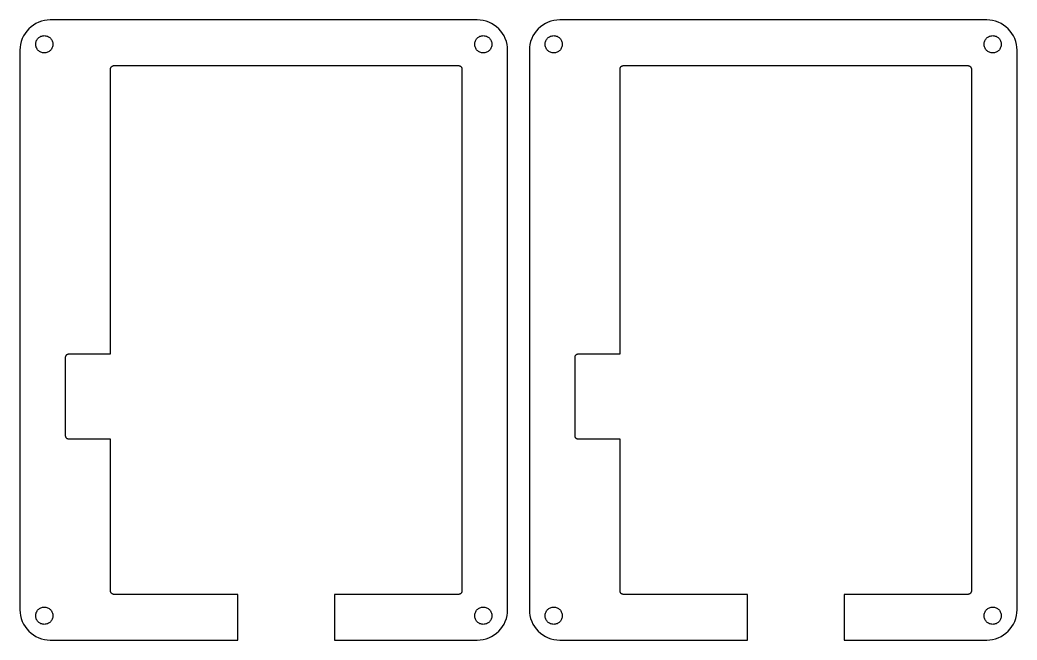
# Model space of a CAD drawing. Header units: metres. Extents: x 0 to 201, y -248 to 7.
# Drawn here: x 68 to 201.1, y -162 to -79.2 of the extents above; entities that cross this region are included whole.
import ezdxf

# ---------------------------------------------------------------- set-up
doc = ezdxf.new("R2010")
doc.units = ezdxf.units.M

msp = doc.modelspace()

# ---------------------------------------------------------------- linework, layer by layer
for p, q in [((69.7499, -79.8525), (69.4307, -80.0892)), ((70.0908, -79.6482), (69.7499, -79.8525)), ((70.4501, -79.4782), (70.0908, -79.6482)), ((70.8243, -79.3443), (70.4501, -79.4782)), ((71.2099, -79.2477), (70.8243, -79.3443)), ((71.603, -79.1894), (71.2099, -79.2477)), ((71.9988, -79.17), (71.603, -79.1894)), ((129.001, -79.17), (71.9988, -79.17)), ((129.397, -79.1894), (129.001, -79.17)), ((129.79, -79.2477), (129.397, -79.1894)), ((130.176, -79.3443), (129.79, -79.2477)), ((130.55, -79.4782), (130.176, -79.3443)), ((130.909, -79.6482), (130.55, -79.4782)), ((131.25, -79.8525), (130.909, -79.6482)), ((131.569, -80.0892), (131.25, -79.8525)), ((137.75, -79.8525), (137.431, -80.0892)), ((138.091, -79.6482), (137.75, -79.8525)), ((138.45, -79.4782), (138.091, -79.6482)), ((138.824, -79.3443), (138.45, -79.4782)), ((139.21, -79.2477), (138.824, -79.3443)), ((139.603, -79.1894), (139.21, -79.2477)), ((139.999, -79.17), (139.603, -79.1894)), ((197.001, -79.17), (139.999, -79.17)), ((197.397, -79.1894), (197.001, -79.17)), ((197.79, -79.2477), (197.397, -79.1894)), ((198.176, -79.3443), (197.79, -79.2477)), ((198.55, -79.4782), (198.176, -79.3443)), ((198.909, -79.6482), (198.55, -79.4782)), ((199.25, -79.8525), (198.909, -79.6482)), ((199.569, -80.0892), (199.25, -79.8525)), ((68.6325, -80.9699), (68.4282, -81.3108)), ((68.8693, -80.6507), (68.6325, -80.9699)), ((69.1362, -80.3562), (68.8693, -80.6507)), ((69.4307, -80.0892), (69.1362, -80.3562)), ((131.864, -80.3562), (131.569, -80.0892)), ((132.131, -80.6507), (131.864, -80.3562)), ((132.368, -80.9699), (132.131, -80.6507)), ((132.572, -81.3108), (132.368, -80.9699)), ((136.632, -80.9699), (136.428, -81.3108)), ((136.869, -80.6507), (136.632, -80.9699)), ((137.136, -80.3562), (136.869, -80.6507)), ((137.431, -80.0892), (137.136, -80.3562)), ((199.864, -80.3562), (199.569, -80.0892)), ((200.131, -80.6507), (199.864, -80.3562)), ((200.368, -80.9699), (200.131, -80.6507)), ((200.572, -81.3108), (200.368, -80.9699)), ((68.0278, -82.4299), (67.9694, -82.823)), ((68.1243, -82.0443), (68.0278, -82.4299)), ((68.2582, -81.6701), (68.1243, -82.0443)), ((68.4282, -81.3108), (68.2582, -81.6701)), ((70.0501, -82.42), (70.0556, -82.3072)), ((70.0556, -82.5328), (70.0501, -82.42)), ((70.0556, -82.3072), (70.0721, -82.1958)), ((70.0721, -82.1958), (70.0996, -82.0861)), ((70.0996, -82.0861), (70.1376, -81.9799)), ((70.1376, -81.9799), (70.1858, -81.8779)), ((70.1858, -81.8779), (70.2439, -81.7811)), ((70.2439, -81.7811), (70.3111, -81.6905)), ((70.3111, -81.6905), (70.3869, -81.6069)), ((70.3869, -81.6069), (70.4705, -81.5311)), ((70.4705, -81.5311), (70.5611, -81.4639)), ((70.5611, -81.4639), (70.658, -81.4058)), ((70.658, -81.4058), (70.7599, -81.3576)), ((70.7599, -81.3576), (70.8661, -81.3196)), ((70.8661, -81.3196), (70.9758, -81.2921)), ((70.9758, -81.2921), (71.0872, -81.2756)), ((71.0872, -81.2756), (71.2, -81.2701)), ((71.2, -81.2701), (71.3128, -81.2756)), ((71.3128, -81.2756), (71.4242, -81.2921)), ((71.4242, -81.2921), (71.5339, -81.3196)), ((71.5339, -81.3196), (71.6401, -81.3576)), ((71.6401, -81.3576), (71.7421, -81.4058)), ((71.7421, -81.4058), (71.8389, -81.4639)), ((71.8389, -81.4639), (71.9296, -81.5311)), ((71.9296, -81.5311), (72.0131, -81.6068)), ((72.0131, -81.6068), (72.089, -81.6905)), ((72.089, -81.6905), (72.1561, -81.7811)), ((72.1561, -81.7811), (72.2142, -81.878)), ((72.2142, -81.878), (72.2624, -81.9799)), ((72.2624, -81.9799), (72.3004, -82.0861)), ((72.3004, -82.0861), (72.3279, -82.1957)), ((72.3279, -82.1957), (72.3444, -82.3072)), ((72.3444, -82.3072), (72.3499, -82.42)), ((72.3499, -82.42), (72.3444, -82.5328)), ((128.65, -82.42), (128.656, -82.3072)), ((128.656, -82.5328), (128.65, -82.42)), ((128.656, -82.3072), (128.672, -82.1957)), ((128.672, -82.1957), (128.7, -82.0861)), ((128.7, -82.0861), (128.738, -81.9799)), ((128.738, -81.9799), (128.786, -81.878)), ((128.786, -81.878), (128.844, -81.7811)), ((128.844, -81.7811), (128.911, -81.6905)), ((128.911, -81.6905), (128.987, -81.6068)), ((128.987, -81.6068), (129.07, -81.5311)), ((129.07, -81.5311), (129.161, -81.4639)), ((129.161, -81.4639), (129.258, -81.4058)), ((129.258, -81.4058), (129.36, -81.3576)), ((129.36, -81.3576), (129.466, -81.3196)), ((129.466, -81.3196), (129.576, -81.2921)), ((129.576, -81.2921), (129.687, -81.2756)), ((129.687, -81.2756), (129.8, -81.2701)), ((129.8, -81.2701), (129.913, -81.2756)), ((129.913, -81.2756), (130.024, -81.2921)), ((130.024, -81.2921), (130.134, -81.3196)), ((130.134, -81.3196), (130.24, -81.3576)), ((130.24, -81.3576), (130.342, -81.4058)), ((130.342, -81.4058), (130.439, -81.4639)), ((130.439, -81.4639), (130.529, -81.5311)), ((130.529, -81.5311), (130.613, -81.6069)), ((130.613, -81.6069), (130.689, -81.6905)), ((130.689, -81.6905), (130.756, -81.7811)), ((130.756, -81.7811), (130.814, -81.8779)), ((130.814, -81.8779), (130.862, -81.9799)), ((130.862, -81.9799), (130.9, -82.0861)), ((130.9, -82.0861), (130.928, -82.1958)), ((130.928, -82.1958), (130.944, -82.3072)), ((130.944, -82.3072), (130.95, -82.42)), ((130.95, -82.42), (130.944, -82.5328)), ((132.742, -81.6701), (132.572, -81.3108)), ((132.876, -82.0443), (132.742, -81.6701)), ((132.972, -82.4299), (132.876, -82.0443)), ((133.031, -82.823), (132.972, -82.4299)), ((136.028, -82.4299), (135.969, -82.823)), ((136.124, -82.0443), (136.028, -82.4299)), ((136.258, -81.6701), (136.124, -82.0443)), ((136.428, -81.3108), (136.258, -81.6701)), ((138.05, -82.42), (138.056, -82.3072)), ((138.056, -82.5328), (138.05, -82.42)), ((138.056, -82.3072), (138.072, -82.1958)), ((138.072, -82.1958), (138.1, -82.0861)), ((138.1, -82.0861), (138.138, -81.9799)), ((138.138, -81.9799), (138.186, -81.8779)), ((138.186, -81.8779), (138.244, -81.7811)), ((138.244, -81.7811), (138.311, -81.6905)), ((138.311, -81.6905), (138.387, -81.6069)), ((138.387, -81.6069), (138.471, -81.5311)), ((138.471, -81.5311), (138.561, -81.4639)), ((138.561, -81.4639), (138.658, -81.4058)), ((138.658, -81.4058), (138.76, -81.3576)), ((138.76, -81.3576), (138.866, -81.3196)), ((138.866, -81.3196), (138.976, -81.2921)), ((138.976, -81.2921), (139.087, -81.2756)), ((139.087, -81.2756), (139.2, -81.2701)), ((139.2, -81.2701), (139.313, -81.2756)), ((139.313, -81.2756), (139.424, -81.2921)), ((139.424, -81.2921), (139.534, -81.3196)), ((139.534, -81.3196), (139.64, -81.3576)), ((139.64, -81.3576), (139.742, -81.4058)), ((139.742, -81.4058), (139.839, -81.4639)), ((139.839, -81.4639), (139.93, -81.5311)), ((139.93, -81.5311), (140.013, -81.6068)), ((140.013, -81.6068), (140.089, -81.6905)), ((140.089, -81.6905), (140.156, -81.7811)), ((140.156, -81.7811), (140.214, -81.878)), ((140.214, -81.878), (140.262, -81.9799)), ((140.262, -81.9799), (140.3, -82.0861)), ((140.3, -82.0861), (140.328, -82.1957)), ((140.328, -82.1957), (140.344, -82.3072)), ((140.344, -82.3072), (140.35, -82.42)), ((140.35, -82.42), (140.344, -82.5328)), ((196.65, -82.42), (196.656, -82.3072)), ((196.656, -82.5328), (196.65, -82.42)), ((196.656, -82.3072), (196.672, -82.1957)), ((196.672, -82.1957), (196.7, -82.0861)), ((196.7, -82.0861), (196.738, -81.9799)), ((196.738, -81.9799), (196.786, -81.878)), ((196.786, -81.878), (196.844, -81.7811)), ((196.844, -81.7811), (196.911, -81.6905)), ((196.911, -81.6905), (196.987, -81.6068)), ((196.987, -81.6068), (197.07, -81.5311)), ((197.07, -81.5311), (197.161, -81.4639)), ((197.161, -81.4639), (197.258, -81.4058)), ((197.258, -81.4058), (197.36, -81.3576)), ((197.36, -81.3576), (197.466, -81.3196)), ((197.466, -81.3196), (197.576, -81.2921)), ((197.576, -81.2921), (197.687, -81.2756)), ((197.687, -81.2756), (197.8, -81.2701)), ((197.8, -81.2701), (197.913, -81.2756)), ((197.913, -81.2756), (198.024, -81.2921)), ((198.024, -81.2921), (198.134, -81.3196)), ((198.134, -81.3196), (198.24, -81.3576)), ((198.24, -81.3576), (198.342, -81.4058)), ((198.342, -81.4058), (198.439, -81.4639)), ((198.439, -81.4639), (198.529, -81.5311)), ((198.529, -81.5311), (198.613, -81.6069)), ((198.613, -81.6069), (198.689, -81.6905)), ((198.689, -81.6905), (198.756, -81.7811)), ((198.756, -81.7811), (198.814, -81.8779)), ((198.814, -81.8779), (198.862, -81.9799)), ((198.862, -81.9799), (198.9, -82.0861)), ((198.9, -82.0861), (198.928, -82.1958)), ((198.928, -82.1958), (198.944, -82.3072)), ((198.944, -82.3072), (198.95, -82.42)), ((198.95, -82.42), (198.944, -82.5328)), ((200.742, -81.6701), (200.572, -81.3108)), ((200.876, -82.0443), (200.742, -81.6701)), ((200.972, -82.4299), (200.876, -82.0443)), ((201.031, -82.823), (200.972, -82.4299)), ((67.9694, -82.823), (67.95, -83.2188)), ((67.95, -83.2188), (67.95, -157.941)), ((70.0721, -82.6442), (70.0556, -82.5328)), ((70.0996, -82.7539), (70.0721, -82.6442)), ((70.1376, -82.86), (70.0996, -82.7539)), ((70.1858, -82.9621), (70.1376, -82.86)), ((70.2439, -83.0589), (70.1858, -82.9621)), ((70.3111, -83.1496), (70.2439, -83.0589)), ((70.3868, -83.233), (70.3111, -83.1496)), ((70.4705, -83.3089), (70.3868, -83.233)), ((70.5611, -83.3761), (70.4705, -83.3089)), ((70.658, -83.4342), (70.5611, -83.3761)), ((70.7599, -83.4824), (70.658, -83.4342)), ((70.8661, -83.5204), (70.7599, -83.4824)), ((70.9758, -83.5479), (70.8661, -83.5204)), ((71.0872, -83.5644), (70.9758, -83.5479)), ((71.2, -83.5699), (71.0872, -83.5644)), ((71.3128, -83.5644), (71.2, -83.5699)), ((71.4243, -83.5479), (71.3128, -83.5644)), ((71.5339, -83.5204), (71.4243, -83.5479)), ((71.6401, -83.4824), (71.5339, -83.5204)), ((71.742, -83.4342), (71.6401, -83.4824)), ((71.8389, -83.3761), (71.742, -83.4342)), ((71.9296, -83.3089), (71.8389, -83.3761)), ((72.0131, -83.2331), (71.9296, -83.3089)), ((72.0889, -83.1496), (72.0131, -83.2331)), ((72.1561, -83.0589), (72.0889, -83.1496)), ((72.2142, -82.962), (72.1561, -83.0589)), ((72.2624, -82.86), (72.2142, -82.962)), ((72.3004, -82.7539), (72.2624, -82.86)), ((72.3279, -82.6442), (72.3004, -82.7539)), ((72.3444, -82.5328), (72.3279, -82.6442)), ((128.672, -82.6442), (128.656, -82.5328)), ((128.7, -82.7539), (128.672, -82.6442)), ((128.738, -82.86), (128.7, -82.7539)), ((128.786, -82.962), (128.738, -82.86)), ((128.844, -83.0589), (128.786, -82.962)), ((128.911, -83.1496), (128.844, -83.0589)), ((128.987, -83.2331), (128.911, -83.1496)), ((129.07, -83.3089), (128.987, -83.2331)), ((129.161, -83.3761), (129.07, -83.3089)), ((129.258, -83.4342), (129.161, -83.3761)), ((129.36, -83.4824), (129.258, -83.4342)), ((129.466, -83.5204), (129.36, -83.4824)), ((129.576, -83.5479), (129.466, -83.5204)), ((129.687, -83.5644), (129.576, -83.5479)), ((129.8, -83.5699), (129.687, -83.5644)), ((129.913, -83.5644), (129.8, -83.5699)), ((130.024, -83.5479), (129.913, -83.5644)), ((130.134, -83.5204), (130.024, -83.5479)), ((130.24, -83.4824), (130.134, -83.5204)), ((130.342, -83.4342), (130.24, -83.4824)), ((130.439, -83.3761), (130.342, -83.4342)), ((130.529, -83.3089), (130.439, -83.3761)), ((130.613, -83.233), (130.529, -83.3089)), ((130.689, -83.1496), (130.613, -83.233)), ((130.756, -83.0589), (130.689, -83.1496)), ((130.814, -82.9621), (130.756, -83.0589)), ((130.862, -82.86), (130.814, -82.9621)), ((130.9, -82.7539), (130.862, -82.86)), ((130.928, -82.6442), (130.9, -82.7539)), ((130.944, -82.5328), (130.928, -82.6442)), ((133.05, -83.2188), (133.031, -82.823)), ((133.05, -157.941), (133.05, -83.2188)), ((135.969, -82.823), (135.95, -83.2188)), ((135.95, -83.2188), (135.95, -157.941)), ((138.072, -82.6442), (138.056, -82.5328)), ((138.1, -82.7539), (138.072, -82.6442)), ((138.138, -82.86), (138.1, -82.7539)), ((138.186, -82.9621), (138.138, -82.86)), ((138.244, -83.0589), (138.186, -82.9621)), ((138.311, -83.1496), (138.244, -83.0589)), ((138.387, -83.233), (138.311, -83.1496)), ((138.471, -83.3089), (138.387, -83.233)), ((138.561, -83.3761), (138.471, -83.3089)), ((138.658, -83.4342), (138.561, -83.3761)), ((138.76, -83.4824), (138.658, -83.4342)), ((138.866, -83.5204), (138.76, -83.4824)), ((138.976, -83.5479), (138.866, -83.5204)), ((139.087, -83.5644), (138.976, -83.5479)), ((139.2, -83.5699), (139.087, -83.5644)), ((139.313, -83.5644), (139.2, -83.5699)), ((139.424, -83.5479), (139.313, -83.5644)), ((139.534, -83.5204), (139.424, -83.5479)), ((139.64, -83.4824), (139.534, -83.5204)), ((139.742, -83.4342), (139.64, -83.4824)), ((139.839, -83.3761), (139.742, -83.4342)), ((139.93, -83.3089), (139.839, -83.3761)), ((140.013, -83.2331), (139.93, -83.3089)), ((140.089, -83.1496), (140.013, -83.2331)), ((140.156, -83.0589), (140.089, -83.1496)), ((140.214, -82.962), (140.156, -83.0589)), ((140.262, -82.86), (140.214, -82.962)), ((140.3, -82.7539), (140.262, -82.86)), ((140.328, -82.6442), (140.3, -82.7539)), ((140.344, -82.5328), (140.328, -82.6442)), ((196.672, -82.6442), (196.656, -82.5328)), ((196.7, -82.7539), (196.672, -82.6442)), ((196.738, -82.86), (196.7, -82.7539)), ((196.786, -82.962), (196.738, -82.86)), ((196.844, -83.0589), (196.786, -82.962)), ((196.911, -83.1496), (196.844, -83.0589)), ((196.987, -83.2331), (196.911, -83.1496)), ((197.07, -83.3089), (196.987, -83.2331)), ((197.161, -83.3761), (197.07, -83.3089)), ((197.258, -83.4342), (197.161, -83.3761)), ((197.36, -83.4824), (197.258, -83.4342)), ((197.466, -83.5204), (197.36, -83.4824)), ((197.576, -83.5479), (197.466, -83.5204)), ((197.687, -83.5644), (197.576, -83.5479)), ((197.8, -83.5699), (197.687, -83.5644)), ((197.913, -83.5644), (197.8, -83.5699)), ((198.024, -83.5479), (197.913, -83.5644)), ((198.134, -83.5204), (198.024, -83.5479)), ((198.24, -83.4824), (198.134, -83.5204)), ((198.342, -83.4342), (198.24, -83.4824)), ((198.439, -83.3761), (198.342, -83.4342)), ((198.529, -83.3089), (198.439, -83.3761)), ((198.613, -83.233), (198.529, -83.3089)), ((198.689, -83.1496), (198.613, -83.233)), ((198.756, -83.0589), (198.689, -83.1496)), ((198.814, -82.9621), (198.756, -83.0589)), ((198.862, -82.86), (198.814, -82.9621)), ((198.9, -82.7539), (198.862, -82.86)), ((198.928, -82.6442), (198.9, -82.7539)), ((198.944, -82.5328), (198.928, -82.6442)), ((201.05, -83.2188), (201.031, -82.823)), ((201.05, -157.941), (201.05, -83.2188)), ((80.05, -85.7212), (80.0522, -85.6758)), ((80.05, -123.77), (80.05, -85.7212)), ((80.0522, -85.6758), (80.0587, -85.6323)), ((80.0587, -85.6323), (80.0695, -85.5893)), ((80.0695, -85.5893), (80.0843, -85.5478)), ((80.0843, -85.5478), (80.1031, -85.508)), ((80.1031, -85.508), (80.1259, -85.47)), ((80.1259, -85.47), (80.1522, -85.4345)), ((80.1522, -85.4345), (80.1819, -85.4018)), ((80.1819, -85.4018), (80.2145, -85.3722)), ((80.2145, -85.3722), (80.25, -85.3459)), ((80.25, -85.3459), (80.288, -85.3231)), ((80.288, -85.3231), (80.3278, -85.3043)), ((80.3278, -85.3043), (80.3693, -85.2894)), ((80.3693, -85.2894), (80.4123, -85.2787)), ((80.4123, -85.2787), (80.4558, -85.2722)), ((80.4558, -85.2722), (80.5012, -85.27)), ((80.5012, -85.27), (126.499, -85.27)), ((126.499, -85.27), (126.544, -85.2722)), ((126.544, -85.2722), (126.588, -85.2787)), ((126.588, -85.2787), (126.631, -85.2894)), ((126.631, -85.2894), (126.672, -85.3043)), ((126.672, -85.3043), (126.712, -85.3231)), ((126.712, -85.3231), (126.75, -85.3459)), ((126.75, -85.3459), (126.785, -85.3722)), ((126.785, -85.3722), (126.818, -85.4018)), ((126.818, -85.4018), (126.848, -85.4345)), ((126.848, -85.4345), (126.874, -85.47)), ((126.874, -85.47), (126.897, -85.508)), ((126.897, -85.508), (126.916, -85.5478)), ((126.916, -85.5478), (126.931, -85.5893)), ((126.931, -85.5893), (126.941, -85.6323)), ((126.941, -85.6323), (126.948, -85.6758)), ((126.948, -85.6758), (126.95, -85.7212)), ((126.95, -85.7212), (126.95, -155.439)), ((148.05, -85.7212), (148.052, -85.6758)), ((148.05, -123.77), (148.05, -85.7212)), ((148.052, -85.6758), (148.059, -85.6323)), ((148.059, -85.6323), (148.069, -85.5893)), ((148.069, -85.5893), (148.084, -85.5478)), ((148.084, -85.5478), (148.103, -85.508)), ((148.103, -85.508), (148.126, -85.47)), ((148.126, -85.47), (148.152, -85.4345)), ((148.152, -85.4345), (148.182, -85.4018)), ((148.182, -85.4018), (148.215, -85.3722)), ((148.215, -85.3722), (148.25, -85.3459)), ((148.25, -85.3459), (148.288, -85.3231)), ((148.288, -85.3231), (148.328, -85.3043)), ((148.328, -85.3043), (148.369, -85.2894)), ((148.369, -85.2894), (148.412, -85.2787)), ((148.412, -85.2787), (148.456, -85.2722)), ((148.456, -85.2722), (148.501, -85.27)), ((148.501, -85.27), (194.499, -85.27)), ((194.499, -85.27), (194.544, -85.2722)), ((194.544, -85.2722), (194.588, -85.2787)), ((194.588, -85.2787), (194.631, -85.2894)), ((194.631, -85.2894), (194.672, -85.3043)), ((194.672, -85.3043), (194.712, -85.3231)), ((194.712, -85.3231), (194.75, -85.3459)), ((194.75, -85.3459), (194.785, -85.3722)), ((194.785, -85.3722), (194.818, -85.4018)), ((194.818, -85.4018), (194.848, -85.4345)), ((194.848, -85.4345), (194.874, -85.47)), ((194.874, -85.47), (194.897, -85.508)), ((194.897, -85.508), (194.916, -85.5478)), ((194.916, -85.5478), (194.931, -85.5893)), ((194.931, -85.5893), (194.941, -85.6323)), ((194.941, -85.6323), (194.948, -85.6758)), ((194.948, -85.6758), (194.95, -85.7212)), ((194.95, -85.7212), (194.95, -155.439)), ((74.3693, -123.789), (74.4123, -123.779)), ((74.4123, -123.779), (74.4558, -123.772)), ((74.4558, -123.772), (74.5012, -123.77)), ((74.5012, -123.77), (80.05, -123.77)), ((142.369, -123.789), (142.412, -123.779)), ((142.412, -123.779), (142.456, -123.772)), ((142.456, -123.772), (142.501, -123.77)), ((142.501, -123.77), (148.05, -123.77)), ((74.05, -124.221), (74.0522, -124.176)), ((74.05, -134.719), (74.05, -124.221)), ((74.0522, -124.176), (74.0587, -124.132)), ((74.0587, -124.132), (74.0695, -124.089)), ((74.0695, -124.089), (74.0843, -124.048)), ((74.0843, -124.048), (74.1031, -124.008)), ((74.1031, -124.008), (74.1259, -123.97)), ((74.1259, -123.97), (74.1522, -123.934)), ((74.1522, -123.934), (74.1819, -123.902)), ((74.1819, -123.902), (74.2145, -123.872)), ((74.2145, -123.872), (74.25, -123.846)), ((74.25, -123.846), (74.288, -123.823)), ((74.288, -123.823), (74.3278, -123.804)), ((74.3278, -123.804), (74.3693, -123.789)), ((142.05, -124.221), (142.052, -124.176)), ((142.05, -134.719), (142.05, -124.221)), ((142.052, -124.176), (142.059, -124.132)), ((142.059, -124.132), (142.069, -124.089)), ((142.069, -124.089), (142.084, -124.048)), ((142.084, -124.048), (142.103, -124.008)), ((142.103, -124.008), (142.126, -123.97)), ((142.126, -123.97), (142.152, -123.934)), ((142.152, -123.934), (142.182, -123.902)), ((142.182, -123.902), (142.215, -123.872)), ((142.215, -123.872), (142.25, -123.846)), ((142.25, -123.846), (142.288, -123.823)), ((142.288, -123.823), (142.328, -123.804)), ((142.328, -123.804), (142.369, -123.789)), ((74.0522, -134.764), (74.05, -134.719)), ((74.0587, -134.808), (74.0522, -134.764)), ((74.0695, -134.851), (74.0587, -134.808)), ((74.0843, -134.892), (74.0695, -134.851)), ((74.1031, -134.932), (74.0843, -134.892)), ((74.1259, -134.97), (74.1031, -134.932)), ((74.1522, -135.005), (74.1259, -134.97)), ((74.1819, -135.038), (74.1522, -135.005)), ((74.2145, -135.068), (74.1819, -135.038)), ((74.25, -135.094), (74.2145, -135.068)), ((74.288, -135.117), (74.25, -135.094)), ((74.3278, -135.136), (74.288, -135.117)), ((74.3693, -135.151), (74.3278, -135.136)), ((74.4123, -135.161), (74.3693, -135.151)), ((74.4558, -135.168), (74.4123, -135.161)), ((74.5012, -135.17), (74.4558, -135.168)), ((80.05, -135.17), (74.5012, -135.17)), ((80.05, -155.439), (80.05, -135.17)), ((142.052, -134.764), (142.05, -134.719)), ((142.059, -134.808), (142.052, -134.764)), ((142.069, -134.851), (142.059, -134.808)), ((142.084, -134.892), (142.069, -134.851)), ((142.103, -134.932), (142.084, -134.892)), ((142.126, -134.97), (142.103, -134.932)), ((142.152, -135.005), (142.126, -134.97)), ((142.182, -135.038), (142.152, -135.005)), ((142.215, -135.068), (142.182, -135.038)), ((142.25, -135.094), (142.215, -135.068)), ((142.288, -135.117), (142.25, -135.094)), ((142.328, -135.136), (142.288, -135.117)), ((142.369, -135.151), (142.328, -135.136)), ((142.412, -135.161), (142.369, -135.151)), ((142.456, -135.168), (142.412, -135.161)), ((142.501, -135.17), (142.456, -135.168)), ((148.05, -135.17), (142.501, -135.17)), ((148.05, -155.439), (148.05, -135.17)), ((80.0522, -155.484), (80.05, -155.439)), ((80.0587, -155.528), (80.0522, -155.484)), ((80.0695, -155.571), (80.0587, -155.528)), ((80.0843, -155.612), (80.0695, -155.571)), ((80.1031, -155.652), (80.0843, -155.612)), ((80.1259, -155.69), (80.1031, -155.652)), ((80.1522, -155.725), (80.1259, -155.69)), ((80.1819, -155.758), (80.1522, -155.725)), ((126.848, -155.725), (126.818, -155.758)), ((126.874, -155.69), (126.848, -155.725)), ((126.897, -155.652), (126.874, -155.69)), ((126.916, -155.612), (126.897, -155.652)), ((126.931, -155.571), (126.916, -155.612)), ((126.941, -155.528), (126.931, -155.571)), ((126.948, -155.484), (126.941, -155.528)), ((126.95, -155.439), (126.948, -155.484)), ((148.052, -155.484), (148.05, -155.439)), ((148.059, -155.528), (148.052, -155.484)), ((148.069, -155.571), (148.059, -155.528)), ((148.084, -155.612), (148.069, -155.571)), ((148.103, -155.652), (148.084, -155.612)), ((148.126, -155.69), (148.103, -155.652)), ((148.152, -155.725), (148.126, -155.69)), ((148.182, -155.758), (148.152, -155.725)), ((194.848, -155.725), (194.818, -155.758)), ((194.874, -155.69), (194.848, -155.725)), ((194.897, -155.652), (194.874, -155.69)), ((194.916, -155.612), (194.897, -155.652)), ((194.931, -155.571), (194.916, -155.612)), ((194.941, -155.528), (194.931, -155.571)), ((194.948, -155.484), (194.941, -155.528)), ((194.95, -155.439), (194.948, -155.484)), ((80.2145, -155.788), (80.1819, -155.758)), ((80.25, -155.814), (80.2145, -155.788)), ((80.288, -155.837), (80.25, -155.814)), ((80.3278, -155.856), (80.288, -155.837)), ((80.3693, -155.871), (80.3278, -155.856)), ((80.4123, -155.881), (80.3693, -155.871)), ((80.4558, -155.888), (80.4123, -155.881)), ((80.5012, -155.89), (80.4558, -155.888)), ((97.05, -155.89), (80.5012, -155.89)), ((97.05, -161.99), (97.05, -155.89)), ((126.499, -155.89), (109.95, -155.89)), ((109.95, -155.89), (109.95, -161.99)), ((126.544, -155.888), (126.499, -155.89)), ((126.588, -155.881), (126.544, -155.888)), ((126.631, -155.871), (126.588, -155.881)), ((126.672, -155.856), (126.631, -155.871)), ((126.712, -155.837), (126.672, -155.856)), ((126.75, -155.814), (126.712, -155.837)), ((126.785, -155.788), (126.75, -155.814)), ((126.818, -155.758), (126.785, -155.788)), ((148.215, -155.788), (148.182, -155.758)), ((148.25, -155.814), (148.215, -155.788)), ((148.288, -155.837), (148.25, -155.814)), ((148.328, -155.856), (148.288, -155.837)), ((148.369, -155.871), (148.328, -155.856)), ((148.412, -155.881), (148.369, -155.871)), ((148.456, -155.888), (148.412, -155.881)), ((148.501, -155.89), (148.456, -155.888)), ((165.05, -155.89), (148.501, -155.89)), ((165.05, -161.99), (165.05, -155.89)), ((194.499, -155.89), (177.95, -155.89)), ((177.95, -155.89), (177.95, -161.99)), ((194.544, -155.888), (194.499, -155.89)), ((194.588, -155.881), (194.544, -155.888)), ((194.631, -155.871), (194.588, -155.881)), ((194.672, -155.856), (194.631, -155.871)), ((194.712, -155.837), (194.672, -155.856)), ((194.75, -155.814), (194.712, -155.837)), ((194.785, -155.788), (194.75, -155.814)), ((194.818, -155.758), (194.785, -155.788)), ((67.95, -157.941), (67.9694, -158.337)), ((67.9694, -158.337), (68.0278, -158.73)), ((70.0996, -158.406), (70.1376, -158.3)), ((70.1376, -158.3), (70.1858, -158.198)), ((70.1858, -158.198), (70.2439, -158.101)), ((70.2439, -158.101), (70.3111, -158.01)), ((70.3111, -158.01), (70.3868, -157.927)), ((70.3868, -157.927), (70.4705, -157.851)), ((70.4705, -157.851), (70.5611, -157.784)), ((70.5611, -157.784), (70.658, -157.726)), ((70.658, -157.726), (70.7599, -157.678)), ((70.7599, -157.678), (70.8661, -157.64)), ((70.8661, -157.64), (70.9758, -157.612)), ((70.9758, -157.612), (71.0872, -157.596)), ((71.0872, -157.596), (71.2, -157.59)), ((71.2, -157.59), (71.3128, -157.596)), ((71.3128, -157.596), (71.4243, -157.612)), ((71.4243, -157.612), (71.5339, -157.64)), ((71.5339, -157.64), (71.6401, -157.678)), ((71.6401, -157.678), (71.742, -157.726)), ((71.742, -157.726), (71.8389, -157.784)), ((71.8389, -157.784), (71.9296, -157.851)), ((71.9296, -157.851), (72.0131, -157.927)), ((72.0131, -157.927), (72.0889, -158.01)), ((72.0889, -158.01), (72.1561, -158.101)), ((72.1561, -158.101), (72.2142, -158.198)), ((72.2142, -158.198), (72.2624, -158.3)), ((72.2624, -158.3), (72.3004, -158.406)), ((128.7, -158.406), (128.738, -158.3)), ((128.738, -158.3), (128.786, -158.198)), ((128.786, -158.198), (128.844, -158.101)), ((128.844, -158.101), (128.911, -158.01)), ((128.911, -158.01), (128.987, -157.927)), ((128.987, -157.927), (129.07, -157.851)), ((129.07, -157.851), (129.161, -157.784)), ((129.161, -157.784), (129.258, -157.726)), ((129.258, -157.726), (129.36, -157.678)), ((129.36, -157.678), (129.466, -157.64)), ((129.466, -157.64), (129.576, -157.612)), ((129.576, -157.612), (129.687, -157.596)), ((129.687, -157.596), (129.8, -157.59)), ((129.8, -157.59), (129.913, -157.596)), ((129.913, -157.596), (130.024, -157.612)), ((130.024, -157.612), (130.134, -157.64)), ((130.134, -157.64), (130.24, -157.678)), ((130.24, -157.678), (130.342, -157.726)), ((130.342, -157.726), (130.439, -157.784)), ((130.439, -157.784), (130.529, -157.851)), ((130.529, -157.851), (130.613, -157.927)), ((130.613, -157.927), (130.689, -158.01)), ((130.689, -158.01), (130.756, -158.101)), ((130.756, -158.101), (130.814, -158.198)), ((130.814, -158.198), (130.862, -158.3)), ((130.862, -158.3), (130.9, -158.406)), ((132.972, -158.73), (133.031, -158.337)), ((133.031, -158.337), (133.05, -157.941)), ((135.95, -157.941), (135.969, -158.337)), ((135.969, -158.337), (136.028, -158.73)), ((138.1, -158.406), (138.138, -158.3)), ((138.138, -158.3), (138.186, -158.198)), ((138.186, -158.198), (138.244, -158.101)), ((138.244, -158.101), (138.311, -158.01)), ((138.311, -158.01), (138.387, -157.927)), ((138.387, -157.927), (138.471, -157.851)), ((138.471, -157.851), (138.561, -157.784)), ((138.561, -157.784), (138.658, -157.726)), ((138.658, -157.726), (138.76, -157.678)), ((138.76, -157.678), (138.866, -157.64)), ((138.866, -157.64), (138.976, -157.612)), ((138.976, -157.612), (139.087, -157.596)), ((139.087, -157.596), (139.2, -157.59)), ((139.2, -157.59), (139.313, -157.596)), ((139.313, -157.596), (139.424, -157.612)), ((139.424, -157.612), (139.534, -157.64)), ((139.534, -157.64), (139.64, -157.678)), ((139.64, -157.678), (139.742, -157.726)), ((139.742, -157.726), (139.839, -157.784)), ((139.839, -157.784), (139.93, -157.851)), ((139.93, -157.851), (140.013, -157.927)), ((140.013, -157.927), (140.089, -158.01)), ((140.089, -158.01), (140.156, -158.101)), ((140.156, -158.101), (140.214, -158.198)), ((140.214, -158.198), (140.262, -158.3)), ((140.262, -158.3), (140.3, -158.406)), ((196.7, -158.406), (196.738, -158.3)), ((196.738, -158.3), (196.786, -158.198)), ((196.786, -158.198), (196.844, -158.101)), ((196.844, -158.101), (196.911, -158.01)), ((196.911, -158.01), (196.987, -157.927)), ((196.987, -157.927), (197.07, -157.851)), ((197.07, -157.851), (197.161, -157.784)), ((197.161, -157.784), (197.258, -157.726)), ((197.258, -157.726), (197.36, -157.678)), ((197.36, -157.678), (197.466, -157.64)), ((197.466, -157.64), (197.576, -157.612)), ((197.576, -157.612), (197.687, -157.596)), ((197.687, -157.596), (197.8, -157.59)), ((197.8, -157.59), (197.913, -157.596)), ((197.913, -157.596), (198.024, -157.612)), ((198.024, -157.612), (198.134, -157.64)), ((198.134, -157.64), (198.24, -157.678)), ((198.24, -157.678), (198.342, -157.726)), ((198.342, -157.726), (198.439, -157.784)), ((198.439, -157.784), (198.529, -157.851)), ((198.529, -157.851), (198.613, -157.927)), ((198.613, -157.927), (198.689, -158.01)), ((198.689, -158.01), (198.756, -158.101)), ((198.756, -158.101), (198.814, -158.198)), ((198.814, -158.198), (198.862, -158.3)), ((198.862, -158.3), (198.9, -158.406)), ((200.972, -158.73), (201.031, -158.337)), ((201.031, -158.337), (201.05, -157.941)), ((68.0278, -158.73), (68.1243, -159.116)), ((68.1243, -159.116), (68.2582, -159.49)), ((68.2582, -159.49), (68.4282, -159.849)), ((70.0501, -158.74), (70.0556, -158.627)), ((70.0556, -158.853), (70.0501, -158.74)), ((70.0556, -158.627), (70.0721, -158.516)), ((70.0721, -158.964), (70.0556, -158.853)), ((70.0721, -158.516), (70.0996, -158.406)), ((70.0996, -159.074), (70.0721, -158.964)), ((70.1376, -159.18), (70.0996, -159.074)), ((70.1858, -159.282), (70.1376, -159.18)), ((70.2439, -159.379), (70.1858, -159.282)), ((70.3111, -159.469), (70.2439, -159.379)), ((70.3869, -159.553), (70.3111, -159.469)), ((70.4705, -159.629), (70.3869, -159.553)), ((70.5611, -159.696), (70.4705, -159.629)), ((70.658, -159.754), (70.5611, -159.696)), ((71.8389, -159.696), (71.7421, -159.754)), ((71.9296, -159.629), (71.8389, -159.696)), ((72.0131, -159.553), (71.9296, -159.629)), ((72.089, -159.469), (72.0131, -159.553)), ((72.1561, -159.379), (72.089, -159.469)), ((72.2142, -159.282), (72.1561, -159.379)), ((72.2624, -159.18), (72.2142, -159.282)), ((72.3004, -159.074), (72.2624, -159.18)), ((72.3004, -158.406), (72.3279, -158.516)), ((72.3279, -158.964), (72.3004, -159.074)), ((72.3279, -158.516), (72.3444, -158.627)), ((72.3444, -158.853), (72.3279, -158.964)), ((72.3444, -158.627), (72.3499, -158.74)), ((72.3499, -158.74), (72.3444, -158.853)), ((128.65, -158.74), (128.656, -158.627)), ((128.656, -158.853), (128.65, -158.74)), ((128.656, -158.627), (128.672, -158.516)), ((128.672, -158.964), (128.656, -158.853)), ((128.672, -158.516), (128.7, -158.406)), ((128.7, -159.074), (128.672, -158.964)), ((128.738, -159.18), (128.7, -159.074)), ((128.786, -159.282), (128.738, -159.18)), ((128.844, -159.379), (128.786, -159.282)), ((128.911, -159.469), (128.844, -159.379)), ((128.987, -159.553), (128.911, -159.469)), ((129.07, -159.629), (128.987, -159.553)), ((129.161, -159.696), (129.07, -159.629)), ((129.258, -159.754), (129.161, -159.696)), ((130.439, -159.696), (130.342, -159.754)), ((130.529, -159.629), (130.439, -159.696)), ((130.613, -159.553), (130.529, -159.629)), ((130.689, -159.469), (130.613, -159.553)), ((130.756, -159.379), (130.689, -159.469)), ((130.814, -159.282), (130.756, -159.379)), ((130.862, -159.18), (130.814, -159.282)), ((130.9, -159.074), (130.862, -159.18)), ((130.9, -158.406), (130.928, -158.516)), ((130.928, -158.964), (130.9, -159.074)), ((130.928, -158.516), (130.944, -158.627)), ((130.944, -158.853), (130.928, -158.964)), ((130.944, -158.627), (130.95, -158.74)), ((130.95, -158.74), (130.944, -158.853)), ((132.572, -159.849), (132.742, -159.49)), ((132.742, -159.49), (132.876, -159.116)), ((132.876, -159.116), (132.972, -158.73)), ((136.028, -158.73), (136.124, -159.116)), ((136.124, -159.116), (136.258, -159.49)), ((136.258, -159.49), (136.428, -159.849)), ((138.05, -158.74), (138.056, -158.627)), ((138.056, -158.853), (138.05, -158.74)), ((138.056, -158.627), (138.072, -158.516)), ((138.072, -158.964), (138.056, -158.853)), ((138.072, -158.516), (138.1, -158.406)), ((138.1, -159.074), (138.072, -158.964)), ((138.138, -159.18), (138.1, -159.074)), ((138.186, -159.282), (138.138, -159.18)), ((138.244, -159.379), (138.186, -159.282)), ((138.311, -159.469), (138.244, -159.379)), ((138.387, -159.553), (138.311, -159.469)), ((138.471, -159.629), (138.387, -159.553)), ((138.561, -159.696), (138.471, -159.629)), ((138.658, -159.754), (138.561, -159.696)), ((139.839, -159.696), (139.742, -159.754)), ((139.93, -159.629), (139.839, -159.696)), ((140.013, -159.553), (139.93, -159.629)), ((140.089, -159.469), (140.013, -159.553)), ((140.156, -159.379), (140.089, -159.469)), ((140.214, -159.282), (140.156, -159.379)), ((140.262, -159.18), (140.214, -159.282)), ((140.3, -159.074), (140.262, -159.18)), ((140.3, -158.406), (140.328, -158.516)), ((140.328, -158.964), (140.3, -159.074)), ((140.328, -158.516), (140.344, -158.627)), ((140.344, -158.853), (140.328, -158.964)), ((140.344, -158.627), (140.35, -158.74)), ((140.35, -158.74), (140.344, -158.853)), ((196.65, -158.74), (196.656, -158.627)), ((196.656, -158.853), (196.65, -158.74)), ((196.656, -158.627), (196.672, -158.516)), ((196.672, -158.964), (196.656, -158.853)), ((196.672, -158.516), (196.7, -158.406)), ((196.7, -159.074), (196.672, -158.964)), ((196.738, -159.18), (196.7, -159.074)), ((196.786, -159.282), (196.738, -159.18)), ((196.844, -159.379), (196.786, -159.282)), ((196.911, -159.469), (196.844, -159.379)), ((196.987, -159.553), (196.911, -159.469)), ((197.07, -159.629), (196.987, -159.553)), ((197.161, -159.696), (197.07, -159.629)), ((197.258, -159.754), (197.161, -159.696)), ((198.439, -159.696), (198.342, -159.754)), ((198.529, -159.629), (198.439, -159.696)), ((198.613, -159.553), (198.529, -159.629)), ((198.689, -159.469), (198.613, -159.553)), ((198.756, -159.379), (198.689, -159.469)), ((198.814, -159.282), (198.756, -159.379)), ((198.862, -159.18), (198.814, -159.282)), ((198.9, -159.074), (198.862, -159.18)), ((198.9, -158.406), (198.928, -158.516)), ((198.928, -158.964), (198.9, -159.074)), ((198.928, -158.516), (198.944, -158.627)), ((198.944, -158.853), (198.928, -158.964)), ((198.944, -158.627), (198.95, -158.74)), ((198.95, -158.74), (198.944, -158.853)), ((200.572, -159.849), (200.742, -159.49)), ((200.742, -159.49), (200.876, -159.116)), ((200.876, -159.116), (200.972, -158.73)), ((68.4282, -159.849), (68.6325, -160.19)), ((68.6325, -160.19), (68.8693, -160.509)), ((68.8693, -160.509), (69.1362, -160.804)), ((69.1362, -160.804), (69.4307, -161.071)), ((70.7599, -159.802), (70.658, -159.754)), ((70.8661, -159.84), (70.7599, -159.802)), ((70.9758, -159.868), (70.8661, -159.84)), ((71.0872, -159.884), (70.9758, -159.868)), ((71.2, -159.89), (71.0872, -159.884)), ((71.3128, -159.884), (71.2, -159.89)), ((71.4242, -159.868), (71.3128, -159.884)), ((71.5339, -159.84), (71.4242, -159.868)), ((71.6401, -159.802), (71.5339, -159.84)), ((71.7421, -159.754), (71.6401, -159.802)), ((129.36, -159.802), (129.258, -159.754)), ((129.466, -159.84), (129.36, -159.802)), ((129.576, -159.868), (129.466, -159.84)), ((129.687, -159.884), (129.576, -159.868)), ((129.8, -159.89), (129.687, -159.884)), ((129.913, -159.884), (129.8, -159.89)), ((130.024, -159.868), (129.913, -159.884)), ((130.134, -159.84), (130.024, -159.868)), ((130.24, -159.802), (130.134, -159.84)), ((130.342, -159.754), (130.24, -159.802)), ((131.569, -161.071), (131.864, -160.804)), ((131.864, -160.804), (132.131, -160.509)), ((132.131, -160.509), (132.368, -160.19)), ((132.368, -160.19), (132.572, -159.849)), ((136.428, -159.849), (136.632, -160.19)), ((136.632, -160.19), (136.869, -160.509)), ((136.869, -160.509), (137.136, -160.804)), ((137.136, -160.804), (137.431, -161.071)), ((138.76, -159.802), (138.658, -159.754)), ((138.866, -159.84), (138.76, -159.802)), ((138.976, -159.868), (138.866, -159.84)), ((139.087, -159.884), (138.976, -159.868)), ((139.2, -159.89), (139.087, -159.884)), ((139.313, -159.884), (139.2, -159.89)), ((139.424, -159.868), (139.313, -159.884)), ((139.534, -159.84), (139.424, -159.868)), ((139.64, -159.802), (139.534, -159.84)), ((139.742, -159.754), (139.64, -159.802)), ((197.36, -159.802), (197.258, -159.754)), ((197.466, -159.84), (197.36, -159.802)), ((197.576, -159.868), (197.466, -159.84)), ((197.687, -159.884), (197.576, -159.868)), ((197.8, -159.89), (197.687, -159.884)), ((197.913, -159.884), (197.8, -159.89)), ((198.024, -159.868), (197.913, -159.884)), ((198.134, -159.84), (198.024, -159.868)), ((198.24, -159.802), (198.134, -159.84)), ((198.342, -159.754), (198.24, -159.802)), ((199.569, -161.071), (199.864, -160.804)), ((199.864, -160.804), (200.131, -160.509)), ((200.131, -160.509), (200.368, -160.19)), ((200.368, -160.19), (200.572, -159.849)), ((69.4307, -161.071), (69.7499, -161.307)), ((69.7499, -161.307), (70.0908, -161.512)), ((70.0908, -161.512), (70.4501, -161.682)), ((70.4501, -161.682), (70.8243, -161.816)), ((70.8243, -161.816), (71.2099, -161.912)), ((71.2099, -161.912), (71.603, -161.971)), ((71.603, -161.971), (71.9988, -161.99)), ((71.9988, -161.99), (97.05, -161.99)), ((109.95, -161.99), (129.001, -161.99)), ((129.001, -161.99), (129.397, -161.971)), ((129.397, -161.971), (129.79, -161.912)), ((129.79, -161.912), (130.176, -161.816)), ((130.176, -161.816), (130.55, -161.682)), ((130.55, -161.682), (130.909, -161.512)), ((130.909, -161.512), (131.25, -161.307)), ((131.25, -161.307), (131.569, -161.071)), ((137.431, -161.071), (137.75, -161.307)), ((137.75, -161.307), (138.091, -161.512)), ((138.091, -161.512), (138.45, -161.682)), ((138.45, -161.682), (138.824, -161.816)), ((138.824, -161.816), (139.21, -161.912)), ((139.21, -161.912), (139.603, -161.971)), ((139.603, -161.971), (139.999, -161.99)), ((139.999, -161.99), (165.05, -161.99)), ((177.95, -161.99), (197.001, -161.99)), ((197.001, -161.99), (197.397, -161.971)), ((197.397, -161.971), (197.79, -161.912)), ((197.79, -161.912), (198.176, -161.816)), ((198.176, -161.816), (198.55, -161.682)), ((198.55, -161.682), (198.909, -161.512)), ((198.909, -161.512), (199.25, -161.307)), ((199.25, -161.307), (199.569, -161.071))]:
    msp.add_line(p, q)

doc.saveas('drawing.dxf')
